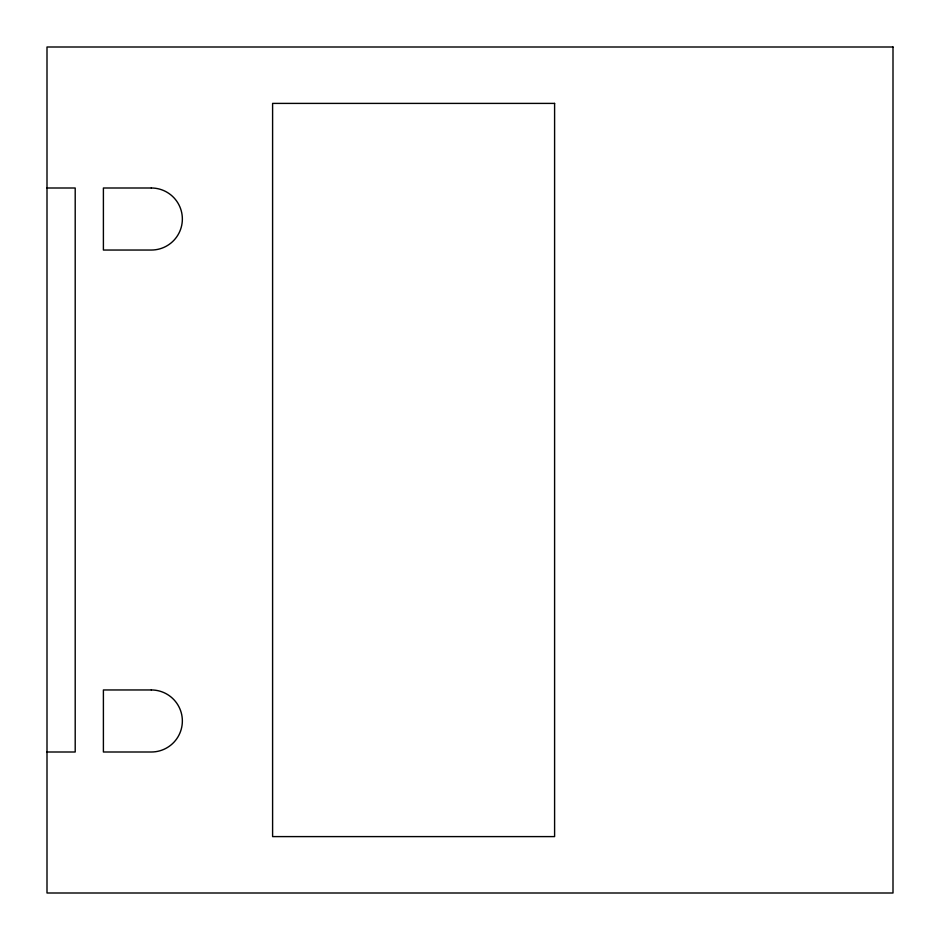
<?xml version="1.0" encoding="UTF-8"?>
<svg xmlns="http://www.w3.org/2000/svg" width="940" height="940" viewBox="0 0 940 940"><rect width="100%" height="100%" fill="white"/><g stroke="black" fill="none" stroke-linecap="round" stroke-linejoin="round"><path stroke-width="1.41" d="M47 188L75.2 188L75.2 752L47 752M893 47L47 47L47 893L893 893L893 47M554.6 103.4L272.6 103.4L272.6 836.6L554.6 836.6L554.6 103.4M151.34 188L103.4 188L103.4 250.04L151.34 250.04A31.02 31.02 0 0 0 182.36 219.02A31.02 31.02 0 0 0 151.34 188M151.34 689.96L103.4 689.96L103.4 752L151.34 752A31.02 31.02 0 0 0 182.36 720.98A31.02 31.02 0 0 0 151.34 689.96"/></g></svg>
